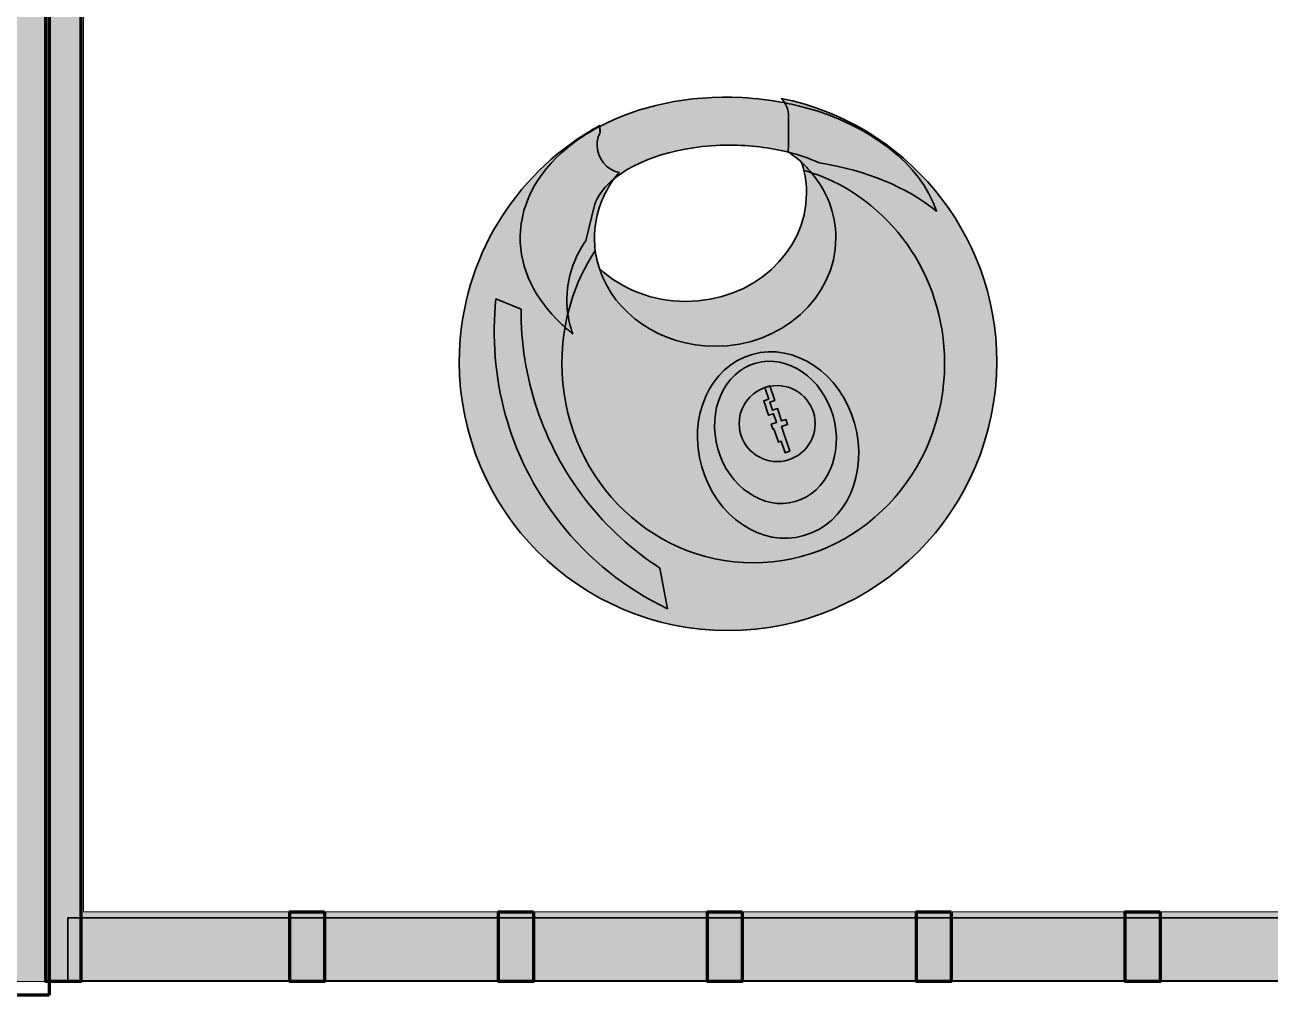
# Model space of a CAD drawing. Header units: inches. Extents: x 16.2 to 90.6, y -23.4 to 1.1.
# Drawn here: x 73.51 to 79.66, y -18.58 to -13.8 of the extents above; entities that cross this region are included whole.
import ezdxf

# ---------------------------------------------------------------- set-up
doc = ezdxf.new("R2010")
doc.units = ezdxf.units.IN
doc.header["$MEASUREMENT"] = 0
doc.layers.add('Layer 3', color=7, linetype='Continuous')
doc.layers.add('Layer 4', color=7, linetype='Continuous')

# ---------------------------------------------------------------- blocks, each defined once
blk = doc.blocks.new('block 14')
at = {"layer": 'Layer 3', "lineweight": 0}
for points in [[(69.2504, -3.5436), (69.2504, -18.5174), (90.1283, -18.5174), (90.1283, -3.5436), (69.2504, -3.5436)], [(84.9681, -18.1737), (73.7988, -18.1737), (73.7988, -5.4579), (84.9681, -5.4579), (84.9681, -18.1737)]]:
    blk.add_lwpolyline(points, dxfattribs=at)
blk = doc.blocks.new('block 15')
at = {"layer": 'Layer 3', "true_color": 0xf2f2f2}
h = blk.add_hatch(color=7, dxfattribs=at)
h.dxf.hatch_style = 2
h.paths.add_polyline_path([(73.7851, -3.2249), (73.7851, -18.5182), (73.6133, -18.5182), (73.6133, -3.2249)])
h = blk.add_hatch(color=7, dxfattribs=at)
h.dxf.hatch_style = 2
h.paths.add_polyline_path([(74.988, -18.1746), (74.988, -18.5182), (74.8162, -18.5182), (74.8162, -18.1746)])
h = blk.add_hatch(color=7, dxfattribs=at)
h.dxf.hatch_style = 2
h.paths.add_polyline_path([(74.988, -18.1746), (74.988, -18.5182), (74.8162, -18.5182), (74.8162, -18.1746)])
h = blk.add_hatch(color=7, dxfattribs=at)
h.dxf.hatch_style = 2
h.paths.add_polyline_path([(76.019, -18.1746), (76.019, -18.5182), (75.8472, -18.5182), (75.8472, -18.1746)])
h = blk.add_hatch(color=7, dxfattribs=at)
h.dxf.hatch_style = 2
h.paths.add_polyline_path([(77.05, -18.1746), (77.05, -18.5182), (76.8782, -18.5182), (76.8782, -18.1746)])
h = blk.add_hatch(color=7, dxfattribs=at)
h.dxf.hatch_style = 2
h.paths.add_polyline_path([(78.081, -18.1746), (78.081, -18.5182), (77.9092, -18.5182), (77.9092, -18.1746)])
h = blk.add_hatch(color=7, dxfattribs=at)
h.dxf.hatch_style = 2
h.paths.add_polyline_path([(79.112, -18.1746), (79.112, -18.5182), (78.9402, -18.5182), (78.9402, -18.1746)])
at = {"layer": 'Layer 3', "color": 7, "lineweight": 70, "true_color": 0xffffff}
for points in [[(73.7851, -3.2249), (73.7851, -18.5182), (73.6133, -18.5182), (73.6133, -3.2249), (73.7851, -3.2249)], [(74.988, -18.1746), (74.988, -18.5182), (74.8162, -18.5182), (74.8162, -18.1746), (74.988, -18.1746)], [(74.988, -18.1746), (74.988, -18.5182), (74.8162, -18.5182), (74.8162, -18.1746), (74.988, -18.1746)], [(76.019, -18.1746), (76.019, -18.5182), (75.8472, -18.5182), (75.8472, -18.1746), (76.019, -18.1746)], [(77.05, -18.1746), (77.05, -18.5182), (76.8782, -18.5182), (76.8782, -18.1746), (77.05, -18.1746)], [(78.081, -18.1746), (78.081, -18.5182), (77.9092, -18.5182), (77.9092, -18.1746), (78.081, -18.1746)], [(79.112, -18.1746), (79.112, -18.5182), (78.9402, -18.5182), (78.9402, -18.1746), (79.112, -18.1746)]]:
    blk.add_lwpolyline(points, dxfattribs=at)
blk = doc.blocks.new('block 12')
at = {"layer": 'Layer 3', "true_color": 0xbbc0c6}
h = blk.add_hatch(color=9, dxfattribs=at)
h.dxf.hatch_style = 2
h.paths.add_polyline_path([(69.2504, -3.5436), (69.2504, -18.5174), (90.1283, -18.5174), (90.1283, -3.5436)])
h.paths.add_polyline_path([(84.9681, -18.1737), (73.7988, -18.1737), (73.7988, -5.4579), (84.9681, -5.4579)])
at = {"layer": 'Layer 3', "true_color": 0xf2f2f2}
h = blk.add_hatch(color=7, dxfattribs=at)
h.dxf.hatch_style = 2
h.paths.add_polyline_path([(85.0352, -18.204), (73.7215, -18.204), (73.7215, -18.5139), (85.0352, -18.5139)])
at = {"layer": 'Layer 3', "color": 7, "lineweight": 140, "true_color": 0xffffff}
blk.add_lwpolyline([(73.6288, -18.585), (72.7335, -18.585), (72.7335, -5.2677), (73.6288, -5.2677), (73.6288, -18.585)], dxfattribs=at)
at = {"layer": 'Layer 3', "color": 7, "lineweight": 35, "true_color": 0xffffff}
blk.add_lwpolyline([(85.0352, -18.204), (73.7215, -18.204), (73.7215, -18.5139), (85.0352, -18.5139), (85.0352, -18.204)], dxfattribs=at)
at = {"layer": 'Layer 3'}
for name in ['block 15', 'block 14']:
    blk.add_blockref(name, (0, 0), dxfattribs=at)
blk = doc.blocks.new('block 25')
at = {"layer": 'Layer 4', "true_color": 0xe4e7ea}
h = blk.add_hatch(color=254, dxfattribs=at)
h.dxf.hatch_style = 2
edge = h.paths.add_edge_path()
edge.add_spline(control_points=[(77.2421, -14.1585), (77.2486, -14.1647), (77.2543, -14.1719), (77.259, -14.1796), (77.271, -14.1979), (77.2778, -14.2197), (77.2778, -14.2429), (77.2778, -14.2429), (77.2778, -14.396), (77.2778, -14.396), (77.2778, -14.4046), (77.2768, -14.4129), (77.2751, -14.421), (77.2763, -14.4217), (77.2774, -14.4225), (77.2783, -14.4232), (77.3014, -14.4389), (77.3229, -14.456), (77.3429, -14.4746), (77.3429, -14.4746), (77.3429, -14.4747), (77.3429, -14.4747), (77.3603, -14.4907), (77.3765, -14.5078), (77.3917, -14.5257), (77.4669, -14.6151), (77.5117, -14.7268), (77.5117, -14.8476), (77.5117, -15.1429), (77.245, -15.3824), (76.9161, -15.3824), (76.6457, -15.3824), (76.4174, -15.2206), (76.3449, -14.9989), (76.3447, -14.9987), (76.3447, -14.9987), (76.3447, -14.9987), (76.3353, -14.9697), (76.3283, -14.9397), (76.3244, -14.9087), (76.3218, -14.8887), (76.3206, -14.8683), (76.3206, -14.8476), (76.3206, -14.744), (76.3535, -14.6472), (76.4103, -14.5653), (76.42, -14.5511), (76.4304, -14.5375), (76.4417, -14.5243), (76.3799, -14.5103), (76.3333, -14.4547), (76.3333, -14.3889), (76.3333, -14.3667), (76.3386, -14.3456), (76.3481, -14.3269), (76.3481, -14.3269), (76.3474, -14.299), (76.3474, -14.299), (76.3474, -14.299), (76.3472, -14.2926), (76.3472, -14.2926), (76.321, -14.3068), (76.2951, -14.3219), (76.27, -14.3379), (76.2699, -14.3379), (76.2699, -14.3381), (76.2699, -14.3381), (75.8993, -14.5732), (75.6532, -14.9872), (75.6532, -15.4587), (75.6532, -16.1912), (76.2471, -16.7851), (76.9796, -16.7851), (77.7122, -16.7851), (78.306, -16.1912), (78.306, -15.4587), (78.306, -14.816), (77.849, -14.2803), (77.2421, -14.1585)], knot_values=[0, 0, 0, 0, 1, 1, 1, 2, 2, 2, 3, 3, 3, 4, 4, 4, 5, 5, 5, 6, 6, 6, 7, 7, 7, 8, 8, 8, 9, 9, 9, 10, 10, 10, 11, 11, 11, 12, 12, 12, 13, 13, 13, 14, 14, 14, 15, 15, 15, 16, 16, 16, 17, 17, 17, 18, 18, 18, 19, 19, 19, 20, 20, 20, 21, 21, 21, 22, 22, 22, 23, 23, 23, 24, 24, 24, 25, 25, 25, 26, 26, 26, 26], degree=3, periodic=1)
at = {"layer": 'Layer 4', "true_color": 0xd3b229}
h = blk.add_hatch(color=42, dxfattribs=at)
h.dxf.hatch_style = 2
edge = h.paths.add_edge_path()
edge.add_spline(control_points=[(77.3572, -14.2029), (77.3237, -14.194), (77.2896, -14.1861), (77.2546, -14.1796), (77.1885, -14.1669), (77.1197, -14.1585), (77.0489, -14.1549), (76.7829, -14.1411), (76.5353, -14.1967), (76.3429, -14.299), (76.3429, -14.299), (76.3428, -14.2992), (76.3428, -14.2992), (76.3092, -14.3171), (76.2772, -14.3364), (76.2472, -14.3571), (76.0778, -14.4735), (75.9686, -14.6317), (75.9553, -14.8104), (75.9433, -14.9707), (76.0104, -15.1231), (76.1331, -15.2483), (76.1453, -15.2607), (76.1579, -15.2729), (76.1711, -15.2849), (76.1846, -15.2969), (76.1986, -15.3089), (76.2132, -15.3204), (76.2071, -15.3029), (76.2019, -15.2853), (76.1976, -15.2672), (76.1932, -15.2481), (76.1897, -15.2287), (76.1875, -15.2093), (76.1875, -15.2093), (76.1875, -15.2093), (76.1875, -15.2092), (76.1842, -15.1789), (76.1835, -15.1483), (76.1857, -15.1172), (76.1925, -15.0254), (76.2247, -14.939), (76.2774, -14.861), (76.2774, -14.861), (76.3199, -14.686), (76.3199, -14.686), (76.3342, -14.6443), (76.3622, -14.605), (76.401, -14.5696), (76.4026, -14.5681), (76.4042, -14.5667), (76.4058, -14.5653), (76.525, -14.4599), (76.7411, -14.3894), (76.9879, -14.3894), (77.0901, -14.3894), (77.1869, -14.4015), (77.2739, -14.4232), (77.3306, -14.4372), (77.3831, -14.4554), (77.4301, -14.4769), (77.4308, -14.4771), (77.4318, -14.4772), (77.4326, -14.4774), (77.6618, -14.5126), (77.8622, -14.5981), (78.0094, -14.7151), (77.9285, -14.4833), (77.6824, -14.2904), (77.3572, -14.2029)], knot_values=[0, 0, 0, 0, 1, 1, 1, 2, 2, 2, 3, 3, 3, 4, 4, 4, 5, 5, 5, 6, 6, 6, 7, 7, 7, 8, 8, 8, 9, 9, 9, 10, 10, 10, 11, 11, 11, 12, 12, 12, 13, 13, 13, 14, 14, 14, 15, 15, 15, 16, 16, 16, 17, 17, 17, 18, 18, 18, 19, 19, 19, 20, 20, 20, 21, 21, 21, 22, 22, 22, 23, 23, 23, 23], degree=3, periodic=1)
at = {"layer": 'Layer 4', "true_color": 0xbbc0c6}
h = blk.add_hatch(color=9, dxfattribs=at)
h.dxf.hatch_style = 2
edge = h.paths.add_edge_path()
edge.add_spline(control_points=[(77.5117, -14.8476), (77.5117, -15.1429), (77.245, -15.3824), (76.9161, -15.3824), (76.6457, -15.3824), (76.4174, -15.2206), (76.3449, -14.9989), (76.4531, -15.0989), (76.6043, -15.1608), (76.7717, -15.1608), (77.1007, -15.1608), (77.3672, -14.9214), (77.3672, -14.6261), (77.3672, -14.5876), (77.3626, -14.5501), (77.354, -14.514), (77.3508, -14.5007), (77.3472, -14.4876), (77.3429, -14.4747), (77.3603, -14.4907), (77.3765, -14.5078), (77.3917, -14.5257), (77.4669, -14.6151), (77.5117, -14.7268), (77.5117, -14.8476)], knot_values=[0, 0, 0, 0, 1, 1, 1, 2, 2, 2, 3, 3, 3, 4, 4, 4, 5, 5, 5, 6, 6, 6, 7, 7, 7, 8, 8, 8, 8], degree=3, periodic=1)
at = {"layer": 'Layer 4', "true_color": 0xd7d9db}
h = blk.add_hatch(color=254, dxfattribs=at)
h.dxf.hatch_style = 2
edge = h.paths.add_edge_path()
edge.add_spline(control_points=[(78.0486, -15.4653), (78.0486, -16.0099), (77.6258, -16.4514), (77.1042, -16.4514), (76.5825, -16.4514), (76.1597, -16.0099), (76.1597, -15.4653), (76.1597, -15.2589), (76.2206, -15.0671), (76.3244, -14.9087), (76.3283, -14.9397), (76.3353, -14.9697), (76.3447, -14.9987), (76.3447, -14.9987), (76.3447, -14.9987), (76.3449, -14.9989), (76.4531, -15.0989), (76.6043, -15.1608), (76.7717, -15.1608), (77.1007, -15.1608), (77.3672, -14.9214), (77.3672, -14.6261), (77.3672, -14.5876), (77.3626, -14.5501), (77.354, -14.514), (77.3667, -14.5176), (77.3793, -14.5215), (77.3917, -14.5257), (77.7728, -14.6528), (78.0486, -15.0254), (78.0486, -15.4653)], knot_values=[0, 0, 0, 0, 1, 1, 1, 2, 2, 2, 3, 3, 3, 4, 4, 4, 5, 5, 5, 6, 6, 6, 7, 7, 7, 8, 8, 8, 9, 9, 9, 10, 10, 10, 10], degree=3, periodic=1)
at = {"layer": 'Layer 4', "true_color": 0xe4e7ea}
h = blk.add_hatch(color=254, dxfattribs=at)
h.dxf.hatch_style = 2
edge = h.paths.add_edge_path()
edge.add_spline(control_points=[(77.6042, -15.7622), (77.6746, -16.0093), (77.5628, -16.2578), (77.3544, -16.3171), (77.1461, -16.3765), (76.9201, -16.2243), (76.8496, -15.9772), (76.7792, -15.73), (76.8911, -15.4816), (77.0994, -15.4222), (77.3078, -15.3628), (77.5338, -15.515), (77.6042, -15.7622)], knot_values=[0, 0, 0, 0, 1, 1, 1, 2, 2, 2, 3, 3, 3, 4, 4, 4, 4], degree=3, periodic=1)
at = {"layer": 'Layer 4', "true_color": 0xf2f2f2}
h = blk.add_hatch(color=7, dxfattribs=at)
h.dxf.hatch_style = 2
edge = h.paths.add_edge_path()
edge.add_spline(control_points=[(77.4982, -15.7264), (77.5519, -15.9151), (77.4682, -16.1044), (77.3112, -16.1491), (77.1541, -16.1939), (76.9832, -16.0772), (76.9294, -15.8885), (76.8757, -15.6997), (76.9594, -15.5105), (77.1164, -15.4657), (77.2735, -15.421), (77.4444, -15.5377), (77.4982, -15.7264)], knot_values=[0, 0, 0, 0, 1, 1, 1, 2, 2, 2, 3, 3, 3, 4, 4, 4, 4], degree=3, periodic=1)
at = {"layer": 'Layer 4', "true_color": 0xc9be59}
h = blk.add_hatch(color=43, dxfattribs=at)
h.dxf.hatch_style = 2
edge = h.paths.add_edge_path()
edge.add_spline(control_points=[(77.4097, -15.7639), (77.4097, -15.8674), (77.3258, -15.9514), (77.2222, -15.9514), (77.1187, -15.9514), (77.0347, -15.8674), (77.0347, -15.7639), (77.0347, -15.6603), (77.1187, -15.5764), (77.2222, -15.5764), (77.3258, -15.5764), (77.4097, -15.6603), (77.4097, -15.7639)], knot_values=[0, 0, 0, 0, 1, 1, 1, 2, 2, 2, 3, 3, 3, 4, 4, 4, 4], degree=3, periodic=1)
at = {"layer": 'Layer 4', "true_color": 0x6e5637}
h = blk.add_hatch(color=27, dxfattribs=at)
h.dxf.hatch_style = 2
h.paths.add_polyline_path([(77.1806, -15.6428), (77.1616, -15.5853), (77.1866, -15.577), (77.2104, -15.6493), (77.186, -15.6574), (77.1994, -15.698), (77.2239, -15.6898), (77.2439, -15.7504), (77.2654, -15.7433), (77.2738, -15.7683), (77.2441, -15.7781), (77.2844, -15.8999), (77.261, -15.9076), (77.2422, -15.8508), (77.2281, -15.8555), (77.2066, -15.7905), (77.2015, -15.7922), (77.1932, -15.7672), (77.2189, -15.7587), (77.2046, -15.7151), (77.18, -15.7231), (77.1561, -15.6509)])
at = {"layer": 'Layer 4', "color": 7, "lineweight": 35, "true_color": 0xffffff}
blk.add_lwpolyline([(77.1806, -15.6428), (77.1616, -15.5853), (77.1866, -15.577), (77.2104, -15.6493), (77.186, -15.6574), (77.1994, -15.698), (77.2239, -15.6898), (77.2439, -15.7504), (77.2654, -15.7433), (77.2738, -15.7683), (77.2441, -15.7781), (77.2844, -15.8999), (77.261, -15.9076), (77.2422, -15.8508), (77.2281, -15.8555), (77.2066, -15.7905), (77.2015, -15.7922), (77.1932, -15.7672), (77.2189, -15.7587), (77.2046, -15.7151), (77.18, -15.7231), (77.1561, -15.6509), (77.1806, -15.6428)], dxfattribs=at)
for points, knots in [([(77.2421, -14.1585), (77.2486, -14.1647), (77.2543, -14.1719), (77.259, -14.1796), (77.271, -14.1979), (77.2778, -14.2197), (77.2778, -14.2429), (77.2778, -14.2429), (77.2778, -14.396), (77.2778, -14.396), (77.2778, -14.4046), (77.2768, -14.4129), (77.2751, -14.421), (77.2763, -14.4217), (77.2774, -14.4225), (77.2783, -14.4232), (77.3014, -14.4389), (77.3229, -14.456), (77.3429, -14.4746), (77.3429, -14.4746), (77.3429, -14.4747), (77.3429, -14.4747), (77.3603, -14.4907), (77.3765, -14.5078), (77.3917, -14.5257), (77.4669, -14.6151), (77.5117, -14.7268), (77.5117, -14.8476), (77.5117, -15.1429), (77.245, -15.3824), (76.9161, -15.3824), (76.6457, -15.3824), (76.4174, -15.2206), (76.3449, -14.9989), (76.3447, -14.9987), (76.3447, -14.9987), (76.3447, -14.9987), (76.3353, -14.9697), (76.3283, -14.9397), (76.3244, -14.9087), (76.3218, -14.8887), (76.3206, -14.8683), (76.3206, -14.8476), (76.3206, -14.744), (76.3535, -14.6472), (76.4103, -14.5653), (76.42, -14.5511), (76.4304, -14.5375), (76.4417, -14.5243), (76.3799, -14.5103), (76.3333, -14.4547), (76.3333, -14.3889), (76.3333, -14.3667), (76.3386, -14.3456), (76.3481, -14.3269), (76.3481, -14.3269), (76.3474, -14.299), (76.3474, -14.299), (76.3474, -14.299), (76.3472, -14.2926), (76.3472, -14.2926), (76.321, -14.3068), (76.2951, -14.3219), (76.27, -14.3379), (76.2699, -14.3379), (76.2699, -14.3381), (76.2699, -14.3381), (75.8993, -14.5732), (75.6532, -14.9872), (75.6532, -15.4587), (75.6532, -16.1912), (76.2471, -16.7851), (76.9796, -16.7851), (77.7122, -16.7851), (78.306, -16.1912), (78.306, -15.4587), (78.306, -14.816), (77.849, -14.2803), (77.2421, -14.1585)], [0, 0, 0, 0, 1, 1, 1, 2, 2, 2, 3, 3, 3, 4, 4, 4, 5, 5, 5, 6, 6, 6, 7, 7, 7, 8, 8, 8, 9, 9, 9, 10, 10, 10, 11, 11, 11, 12, 12, 12, 13, 13, 13, 14, 14, 14, 15, 15, 15, 16, 16, 16, 17, 17, 17, 18, 18, 18, 19, 19, 19, 20, 20, 20, 21, 21, 21, 22, 22, 22, 23, 23, 23, 24, 24, 24, 25, 25, 25, 26, 26, 26, 26]), ([(77.3572, -14.2029), (77.3237, -14.194), (77.2896, -14.1861), (77.2546, -14.1796), (77.1885, -14.1669), (77.1197, -14.1585), (77.0489, -14.1549), (76.7829, -14.1411), (76.5353, -14.1967), (76.3429, -14.299), (76.3429, -14.299), (76.3428, -14.2992), (76.3428, -14.2992), (76.3092, -14.3171), (76.2772, -14.3364), (76.2472, -14.3571), (76.0778, -14.4735), (75.9686, -14.6317), (75.9553, -14.8104), (75.9433, -14.9707), (76.0104, -15.1231), (76.1331, -15.2483), (76.1453, -15.2607), (76.1579, -15.2729), (76.1711, -15.2849), (76.1846, -15.2969), (76.1986, -15.3089), (76.2132, -15.3204), (76.2071, -15.3029), (76.2019, -15.2853), (76.1976, -15.2672), (76.1932, -15.2481), (76.1897, -15.2287), (76.1875, -15.2093), (76.1875, -15.2093), (76.1875, -15.2093), (76.1875, -15.2092), (76.1842, -15.1789), (76.1835, -15.1483), (76.1857, -15.1172), (76.1925, -15.0254), (76.2247, -14.939), (76.2774, -14.861), (76.2774, -14.861), (76.3199, -14.686), (76.3199, -14.686), (76.3342, -14.6443), (76.3622, -14.605), (76.401, -14.5696), (76.4026, -14.5681), (76.4042, -14.5667), (76.4058, -14.5653), (76.525, -14.4599), (76.7411, -14.3894), (76.9879, -14.3894), (77.0901, -14.3894), (77.1869, -14.4015), (77.2739, -14.4232), (77.3306, -14.4372), (77.3831, -14.4554), (77.4301, -14.4769), (77.4308, -14.4771), (77.4318, -14.4772), (77.4326, -14.4774), (77.6618, -14.5126), (77.8622, -14.5981), (78.0094, -14.7151), (77.9285, -14.4833), (77.6824, -14.2904), (77.3572, -14.2029)], [0, 0, 0, 0, 1, 1, 1, 2, 2, 2, 3, 3, 3, 4, 4, 4, 5, 5, 5, 6, 6, 6, 7, 7, 7, 8, 8, 8, 9, 9, 9, 10, 10, 10, 11, 11, 11, 12, 12, 12, 13, 13, 13, 14, 14, 14, 15, 15, 15, 16, 16, 16, 17, 17, 17, 18, 18, 18, 19, 19, 19, 20, 20, 20, 21, 21, 21, 22, 22, 22, 23, 23, 23, 23]), ([(76.3481, -14.3269), (76.3475, -14.3222), (76.3472, -14.3174), (76.3472, -14.3125), (76.3472, -14.3125), (76.3472, -14.2926), (76.3472, -14.2926), (76.3472, -14.2926), (76.3481, -14.3269), (76.3481, -14.3269)], [0, 0, 0, 0, 1, 1, 1, 2, 2, 2, 3, 3, 3, 3]), ([(77.5117, -14.8476), (77.5117, -15.1429), (77.245, -15.3824), (76.9161, -15.3824), (76.6457, -15.3824), (76.4174, -15.2206), (76.3449, -14.9989), (76.4531, -15.0989), (76.6043, -15.1608), (76.7717, -15.1608), (77.1007, -15.1608), (77.3672, -14.9214), (77.3672, -14.6261), (77.3672, -14.5876), (77.3626, -14.5501), (77.354, -14.514), (77.3508, -14.5007), (77.3472, -14.4876), (77.3429, -14.4747), (77.3603, -14.4907), (77.3765, -14.5078), (77.3917, -14.5257), (77.4669, -14.6151), (77.5117, -14.7268), (77.5117, -14.8476)], [0, 0, 0, 0, 1, 1, 1, 2, 2, 2, 3, 3, 3, 4, 4, 4, 5, 5, 5, 6, 6, 6, 7, 7, 7, 8, 8, 8, 8]), ([(78.0486, -15.4653), (78.0486, -16.0099), (77.6258, -16.4514), (77.1042, -16.4514), (76.5825, -16.4514), (76.1597, -16.0099), (76.1597, -15.4653), (76.1597, -15.2589), (76.2206, -15.0671), (76.3244, -14.9087), (76.3283, -14.9397), (76.3353, -14.9697), (76.3447, -14.9987), (76.3447, -14.9987), (76.3447, -14.9987), (76.3449, -14.9989), (76.4531, -15.0989), (76.6043, -15.1608), (76.7717, -15.1608), (77.1007, -15.1608), (77.3672, -14.9214), (77.3672, -14.6261), (77.3672, -14.5876), (77.3626, -14.5501), (77.354, -14.514), (77.3667, -14.5176), (77.3793, -14.5215), (77.3917, -14.5257), (77.7728, -14.6528), (78.0486, -15.0254), (78.0486, -15.4653)], [0, 0, 0, 0, 1, 1, 1, 2, 2, 2, 3, 3, 3, 4, 4, 4, 5, 5, 5, 6, 6, 6, 7, 7, 7, 8, 8, 8, 9, 9, 9, 10, 10, 10, 10]), ([(77.6042, -15.7622), (77.6746, -16.0093), (77.5628, -16.2578), (77.3544, -16.3171), (77.1461, -16.3765), (76.9201, -16.2243), (76.8496, -15.9772), (76.7792, -15.73), (76.8911, -15.4816), (77.0994, -15.4222), (77.3078, -15.3628), (77.5338, -15.515), (77.6042, -15.7622)], [0, 0, 0, 0, 1, 1, 1, 2, 2, 2, 3, 3, 3, 4, 4, 4, 4]), ([(77.4982, -15.7264), (77.5519, -15.9151), (77.4682, -16.1044), (77.3112, -16.1491), (77.1541, -16.1939), (76.9832, -16.0772), (76.9294, -15.8885), (76.8757, -15.6997), (76.9594, -15.5105), (77.1164, -15.4657), (77.2735, -15.421), (77.4444, -15.5377), (77.4982, -15.7264)], [0, 0, 0, 0, 1, 1, 1, 2, 2, 2, 3, 3, 3, 4, 4, 4, 4]), ([(77.4097, -15.7639), (77.4097, -15.8674), (77.3258, -15.9514), (77.2222, -15.9514), (77.1187, -15.9514), (77.0347, -15.8674), (77.0347, -15.7639), (77.0347, -15.6603), (77.1187, -15.5764), (77.2222, -15.5764), (77.3258, -15.5764), (77.4097, -15.6603), (77.4097, -15.7639)], [0, 0, 0, 0, 1, 1, 1, 2, 2, 2, 3, 3, 3, 4, 4, 4, 4])]:
    blk.add_open_spline(points, degree=3, knots=knots, dxfattribs=at)
blk = doc.blocks.new('block 24')
at = {"layer": 'Layer 4', "true_color": 0xd1d1d1}
h = blk.add_hatch(color=254, dxfattribs=at)
h.dxf.hatch_style = 2
edge = h.paths.add_edge_path()
edge.add_spline(control_points=[(76.6806, -16.6779), (76.4776, -16.5811), (76.2936, -16.4367), (76.1458, -16.2467), (75.8942, -15.9237), (75.7939, -15.5287), (75.8341, -15.1481), (75.8341, -15.1481), (75.9582, -15.1997), (75.9582, -15.1997), (75.9567, -15.53), (76.0613, -15.8624), (76.2783, -16.1412), (76.3836, -16.2764), (76.5074, -16.3886), (76.643, -16.4768), (76.643, -16.4768), (76.6806, -16.6779), (76.6806, -16.6779)], knot_values=[0, 0, 0, 0, 1, 1, 1, 2, 2, 2, 3, 3, 3, 4, 4, 4, 5, 5, 5, 6, 6, 6, 6], degree=3, periodic=1)
at = {"layer": 'Layer 4', "color": 7, "lineweight": 35, "true_color": 0xffffff}
blk.add_open_spline([(76.6806, -16.6779), (76.4776, -16.5811), (76.2936, -16.4367), (76.1458, -16.2467), (75.8942, -15.9237), (75.7939, -15.5287), (75.8341, -15.1481), (75.8341, -15.1481), (75.9582, -15.1997), (75.9582, -15.1997), (75.9567, -15.53), (76.0613, -15.8624), (76.2783, -16.1412), (76.3836, -16.2764), (76.5074, -16.3886), (76.643, -16.4768), (76.643, -16.4768), (76.6806, -16.6779), (76.6806, -16.6779)], degree=3, knots=[0, 0, 0, 0, 1, 1, 1, 2, 2, 2, 3, 3, 3, 4, 4, 4, 5, 5, 5, 6, 6, 6, 6], dxfattribs=at)
at = {"layer": 'Layer 4'}
blk.add_blockref('block 25', (0, 0), dxfattribs=at)

msp = doc.modelspace()

# ---------------------------------------------------------------- block references
at = {"layer": 'Layer 3'}
msp.add_blockref('block 12', (0, 0), dxfattribs=at)
at = {"layer": 'Layer 4'}
msp.add_blockref('block 24', (0, 0), dxfattribs=at)

doc.saveas('drawing.dxf')
